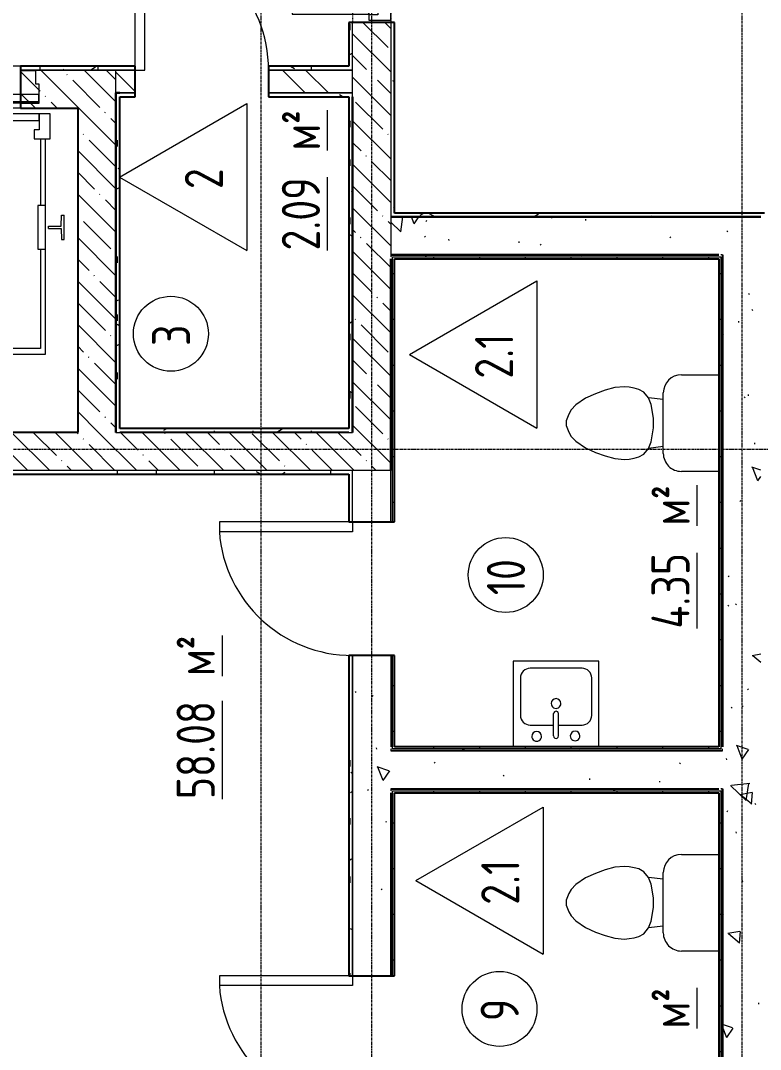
# Model space of a CAD drawing. Header units: millimetres. Extents: x -11854 to 4360091, y -19344 to 4989148.
# Drawn here: x 12843 to 16721, y 22747 to 28142 of the extents above; entities that cross this region are included whole.
import ezdxf

# ---------------------------------------------------------------- set-up
doc = ezdxf.new("R2010")
doc.units = ezdxf.units.MM
doc.linetypes.add('Линия сетки', pattern=[22.225, 12.7, -3.175, 3.175, -3.175])
doc.linetypes.add('Штрих', pattern=[6.35, 3.175, -3.175])
for name, color, linetype, lineweight in [('A-AREA-IDEN', 254, 'Continuous', 9), ('A-DETL-GENF', 254, 'Continuous', 9), ('A-DOOR', 254, 'Continuous', 9), ('A-FLOR', 254, 'Continuous', 9), ('A-WALL', 254, 'Continuous', 9), ('P-SANR-FIXT', 254, 'Continuous', 9), ('Q-SPCQ', 254, 'Continuous', 9), ('S-GRID', 254, 'Continuous', 9)]:
    doc.layers.add(name, color=color, linetype=linetype, lineweight=lineweight)
doc.styles.add('ISOCPEUR', font='isocpeur.ttf', dxfattribs={"width": 0.8, "height": 200})
doc.styles.add('ISOCPEUR_B', font='', dxfattribs={"width": 0.8, "height": 200})
doc.styles.add('ISOCPEUR_B_1', font='', dxfattribs={"width": 0.8, "height": 200})
doc.styles.get('ISOCPEUR_B').set_extended_font_data('ISOCPEUR', bold=True)
doc.styles.get('ISOCPEUR_B_1').set_extended_font_data('ISOCPEUR', bold=True)
pattern_1 = [(140, (23409.34, 513535.3), (63.7558, 728.7365), [76.2, -838.2]), (85, (23409.34, 513535.3), (-764.2276, -140.9716), [60.96, -670.56]), (190.451, (23414.65, 513596.05), (-700.4668, 587.77), [64.76, -712.36]), (136.184, (23206.1, 513535.3), (168.171, 1084.3162), [114.3, -1257.3]), (186.636, (23220.2, 513625.7), (-989.7098, 949.61), [97.14, -1068.54]), (81.184, (23206.1, 513535.3), (-989.7012, 949.6206), [91.44, -1005.84]), (111, (23256.94, 513636.9), (409.0606, 606.4579), [76.2, -838.2]), (56, (23256.94, 513636.9), (-736.7529, 247.2083), [60.96, -670.56]), (161.451, (23291, 513687.46), (-327.6855, 853.6683), [64.76, -712.36]), (127.5, (23409.34, 513535.32), (-338.22012, 12.3547), [6.706, -655.726, 6.706, -674.014, -673.1]), (127.5, (23409.34, 513535.32), (-338.22012, 12.3547), [-1343.152, 6.706, -666.394]), (97.5, (23409.34, 513535.32), (-400.72213, 267.27887), [6.706, -381.406, 6.706, -640.486, -256.54]), (97.5, (23409.34, 513535.32), (-400.72213, 267.27887), [-1035.304, 6.706, -249.834]), (57.5, (23409.34, 513308.76), (22.91534, 542.36333), [6.706, -247.294, 6.706, -1837.334]), (57.5, (23409.34, 513308.76), (22.91534, 542.36333), [-260.706, -785.774, 6.706, -1044.854]), (47.5, (23409.34, 513207.16), (-101.7071, 592.51696), [6.706, -323.494, 6.706, -1266.342]), (47.5, (23409.34, 513207.16), (-101.7071, 592.51696), [-336.906, -519.582, 6.706, -740.054])]
pattern_2 = [(135, (23409.34, 513535.32), (-114.049253, -114.049253), []), (135, (23409.34, 513649.37), (-114.049253, -114.049253), [201.612, -40.322, 3.353, -36.97])]
pattern_3 = [(90, (23409.34, 513535.32), (-101.6, 406.4), [33.528, -271.272, 33.528, -271.272, -1625.6]), (90, (23409.34, 513535.32), (-101.6, 406.4), [-609.6, 33.528, -576.072, 33.528, -271.272, -711.2]), (90, (23409.34, 513535.32), (-101.6, 406.4), [-1524, 33.528, -169.672, 33.528, -474.472]), (210, (23358.54, 513687.72), (-301.152724, -291.18818), [33.528, -271.272, 33.528, -1896.872]), (210, (23358.54, 513687.72), (-301.152724, -291.18818), [-338.328, -271.272, 33.528, -576.072, -1016]), (210, (23358.54, 513687.72), (-301.152724, -291.18818), [-1219.2, 33.528, -271.272, 33.528, -677.672]), (210, (23358.54, 513687.72), (-301.152724, -291.18818), [-1557.528, -169.672, 33.528, -474.472]), (330, (23155.34, 513738.52), (402.752724, -115.21182), [33.528, -271.272, 33.528, -1896.872]), (330, (23155.34, 513738.52), (402.752724, -115.21182), [-338.328, -271.272, 33.528, -576.072, -1016]), (330, (23155.34, 513738.52), (402.752724, -115.21182), [-1219.2, 33.528, -271.272, 33.528, -677.672]), (330, (23155.34, 513738.52), (402.752724, -115.21182), [-1557.528, -169.672, 33.528, -474.472])]
pattern_4 = [(90, (23409.34, 513535.32), (-240, 7e-14), []), (180, (23409.34, 513535.32), (-9e-14, -240), [])]

# ---------------------------------------------------------------- blocks, each defined once
blk = doc.blocks.new('Одиночные-Щитовые - Дверной блок внутренний глухой ДГ 21х7-6783225-1Г')
at = {"layer": 'A-DOOR', "lineweight": 18}
for p, q in [((299, -60), (299, -758.1)), ((350, -60), (299, -60)), ((350, -60), (350, -758.1)), ((350, -758.1), (299, -758.1))]:
    blk.add_line(p, q, dxfattribs=at)
at = {"layer": 'A-DOOR'}
blk.add_arc((350, -60), 700, 180, 265.8219, dxfattribs=at)
blk = doc.blocks.new('Одиночные-Щитовые - Дверной блок внутренний глухой ДГ 21х7 Л-4429184-1Г')
at = {"layer": 'A-DOOR', "lineweight": 18}
for p, q in [((299, 100), (299, 798.1)), ((350, 798.1), (299, 798.1)), ((350, 100), (350, 798.1)), ((350, 100), (299, 100))]:
    blk.add_line(p, q, dxfattribs=at)
at = {"layer": 'A-DOOR'}
blk.add_arc((350, 100), 700, 94.1781, 180, dxfattribs=at)
blk = doc.blocks.new('Туалет-Домашний-3D - Туалет-Домашний-3D-2031272-1Г')
at = {"layer": 'P-SANR-FIXT'}
for p, q in [((-253.4, 298.4), (-253.4, 494.7)), ((253.4, 494.7), (253.4, 298.4)), ((158.7, 203.8), (-158.8, 203.8)), ((-123.5, 203.8), (-132.3, 127)), ((123.5, 203.8), (132.3, 127)), ((-132.3, 127), (-162.6, 101.6)), ((-97.4, 139.7), (-132.3, 127)), ((-25.4, 152.4), (-97.4, 139.7)), ((25.4, 152.4), (-25.4, 152.4)), ((97.4, 139.7), (25.4, 152.4)), ((132.3, 127), (97.4, 139.7)), ((162.6, 101.6), (132.3, 127)), ((-177, 76.2), (-183.8, 50.8)), ((-162.6, 101.6), (-177, 76.2)), ((177, 76.2), (162.6, 101.6)), ((183.8, 50.8), (177, 76.2)), ((-188.3, 25.3), (-190.5, 0)), ((-190.5, 0), (-186.1, -50.6)), ((-183.8, 50.8), (-188.3, 25.3)), ((188.3, 25.3), (183.8, 50.8)), ((186.1, -50.6), (190.5, 0)), ((190.5, 0), (188.3, 25.3)), ((-186.1, -50.6), (-172.4, -101.6)), ((172.4, -101.6), (186.1, -50.6)), ((-172.4, -101.6), (-153.9, -152.4)), ((153.9, -152.4), (172.4, -101.6)), ((-153.9, -152.4), (-130.2, -203.2)), ((130.2, -203.2), (153.9, -152.4)), ((-130.2, -203.2), (-95, -254)), ((95, -254), (130.2, -203.2)), ((-95, -254), (-69.6, -279.4)), ((69.6, -279.4), (95, -254)), ((-69.6, -279.4), (-47.6, -292.1)), ((-47.6, -292.1), (-12.7, -304.8)), ((-12.7, -304.8), (12.7, -304.8)), ((12.7, -304.8), (47.6, -292.1)), ((47.6, -292.1), (69.6, -279.4))]:
    blk.add_line(p, q, dxfattribs=at)
for centre, start, end in [((-158.8, 298.4), 180, 270), ((158.7, 298.4), 270, 360)]:
    blk.add_arc(centre, 94.6, start, end, dxfattribs=at)
blk = doc.blocks.new('Кухонная мойка-Островок - 450 x 450 мм-2032278-1Г')
at = {"layer": 'P-SANR-FIXT'}
for p, q in [((240.7, 227.3), (-209.3, 227.3)), ((-209.3, 227.3), (-209.3, -222.7)), ((240.7, -222.7), (240.7, 227.3)), ((3, 170.2), (3, 53.1)), ((28.4, 170.2), (28.4, 53.1)), ((3, 113), (-120.4, 113)), ((151.8, 113), (28.4, 113)), ((-171.2, 62.2), (-171.2, -133.8)), ((202.6, -133.8), (202.6, 62.2)), ((-120.4, -184.6), (151.8, -184.6)), ((-209.3, -222.7), (240.7, -222.7))]:
    blk.add_line(p, q, dxfattribs=at)
for centre, radius, start, end in [((-84.3, 170.2), 25.4, 360, 180), ((-84.3, 170.2), 25.4, 180, 360), ((15.7, 170.2), 12.7, 360, 180), ((117.3, 172.3), 25.4, 360, 180), ((117.3, 172.3), 25.4, 180, 0), ((-120.4, 62.2), 50.8, 90, 180), ((151.8, 62.2), 50.8, 360, 90), ((15.7, 0), 25.4, 360, 180), ((15.7, 0), 25.4, 180, 0), ((15.7, 53.1), 12.7, 180, 0), ((-120.4, -133.8), 50.8, 180, 270), ((151.8, -133.8), 50.8, 270, 0)]:
    blk.add_arc(centre, radius, start, end, dxfattribs=at)
blk = doc.blocks.new('Электрический подъемник- стеновой - 1350х2100 ст-3918553-1Г')
at = {"layer": 'Q-SPCQ'}
for p, q in [((-950, 1390), (-950, 260)), ((1200, 1390), (-950, 1390)), ((-925, 1360), (1175, 1360)), ((-925, 840), (-925, 1360)), ((1175, 1360), (1175, 260)), ((1200, 232.2), (1200, 1390)), ((1379.7, 1384.5), (1379.7, 1390.5)), ((1379.7, 1390.5), (1429.7, 1390.5)), ((1401.7, 1384.5), (1379.7, 1384.5)), ((1401.7, 1341), (1401.7, 1384.5)), ((1404.7, 811), (1404.7, 1390.5)), ((1407.7, 1384.5), (1407.7, 1341)), ((1429.7, 1384.5), (1407.7, 1384.5)), ((1429.7, 1390.5), (1429.7, 1384.5)), ((1349.7, 1321), (1459.7, 1321)), ((1349.7, 884.8), (1349.7, 1321)), ((1407.7, 1341), (1401.7, 1341)), ((1459.7, 1321), (1459.7, 884.8)), ((1459.7, 884.8), (1349.7, 884.8)), ((-910.2, 840), (-950, 840)), ((-910.2, 610), (-910.2, 840)), ((1379.7, 817), (1379.7, 811)), ((1401.7, 817), (1379.7, 817)), ((1379.7, 811), (1429.7, 811)), ((1401.7, 860.5), (1401.7, 817)), ((1407.7, 860.5), (1401.7, 860.5)), ((1407.7, 817), (1407.7, 860.5)), ((1429.7, 817), (1407.7, 817)), ((1429.7, 811), (1429.7, 817)), ((-1048, 788.5), (-1048, 661.5)), ((-1035, 788.5), (-1048, 788.5)), ((-1032.1, 731.2), (-1035, 788.5)), ((1282.1, 731.2), (1285, 788.5)), ((1285, 788.5), (1298, 788.5)), ((1298, 788.5), (1298, 661.5)), ((-1032, 718.7), (-1035, 661.5)), ((-967, 731.2), (-1032.1, 731.2)), ((-967, 718.7), (-1032, 718.7)), ((-967, 731.2), (-967, 718.7)), ((1217, 731.2), (1217, 718.7)), ((1217, 731.2), (1282.1, 731.2)), ((1217, 718.7), (1282, 718.7)), ((1282, 718.7), (1285, 661.5)), ((-1035, 661.5), (-1048, 661.5)), ((1285, 661.5), (1298, 661.5)), ((-950, 610), (-910.2, 610)), ((-925, 260), (-925, 610)), ((-975, 260), (-975, 130)), ((-892, 260), (-975, 260)), ((-892, 214), (-892, 260)), ((475, 260), (1175, 260)), ((475, 232.2), (475, 260)), ((1200, 232.2), (475, 232.2)), ((1200, 260), (1250, 260)), ((1250, 260), (1250, 130)), ((-917, 214), (-892, 214)), ((-917, 130), (-917, 214)), ((-915, 130), (-915, 166)), ((-915, 166), (80, 166)), ((74, 210.9), (498, 210.9)), ((74, 174.9), (74, 210.9)), ((498, 174.9), (74, 174.9)), ((80, 166), (80, 130)), ((498, 210.9), (498, 174.9)), ((-975, 130), (-917, 130)), ((-915, 130), (80, 130)), ((1250, 130), (80, 130)), ((-917, 74.6), (530, 74.6)), ((-820, 74.6), (-917, 74.6)), ((-917, 74.6), (-917, -25.4)), ((-915, 64.5), (-915, 28.5)), ((75, 64.5), (-915, 64.5)), ((-820, 100), (530, 100)), ((-820, -95.4), (-820, 74.6)), ((75, 28.5), (75, 64.5)), ((530, 74.6), (530, -25.4)), ((-915, 28.5), (75, 28.5)), ((79, 23), (79, -13)), ((160, 23), (79, 23)), ((160, -13), (160, 23)), ((-917, -25.4), (-900, -25.4)), ((-900, -25.4), (-900, -95.4)), ((79, -13), (160, -13)), ((130, -25.4), (270, -25.4)), ((130, -69.5), (130, -25.4)), ((270, -25.4), (270, -69.5)), ((530, -25.4), (270, -25.4)), ((-900, -95.4), (-820, -95.4)), ((270, -69.5), (130, -69.5))]:
    blk.add_line(p, q, dxfattribs=at)
blk = doc.blocks.new('Doors_Door-sets_Swedoor_JELD-WEN_Exterior_Character_Cifro_Unequal_Double_Inswing_Left_2_0 - Дверной блок металлический глухой ДМГ 21х14 Л-6795327-1Г')
at = {"layer": 'A-DETL-GENF'}
for p, q in [((-689, 98), (-689, -13)), ((-635, 100), (-687, 100)), ((662, 100), (-662, 100)), ((-633, 55), (-633, 98)), ((633, 98), (633, 55)), ((687, 100), (635, 100)), ((689, -13), (689, 98)), ((-660, -13), (-660, 32)), ((-660, 32), (-647, 32)), ((-645, 34), (-645, 53)), ((-645, 53), (-635, 53)), ((635, 53), (645, 53)), ((645, 53), (645, 34)), ((647, 32), (660, 32)), ((660, 32), (660, -13)), ((-687, -15), (-662, -15)), ((-662, -15), (662, -15)), ((-657.5, -17), (-657.5, -923)), ((-618.4, -16.9), (-655.5, -15)), ((-616.5, -36.5), (-616.5, -18.9)), ((-613.1, -36.5), (-616.5, -36.5)), ((-611.6, -31), (-613.1, -32.5)), ((-613.1, -32.5), (-613.1, -36.5)), ((-599.5, -31), (-611.6, -31)), ((-597.5, -907), (-597.5, -33)), ((597.5, -33), (597.5, -429)), ((611.6, -31), (599.5, -31)), ((613.1, -32.5), (611.6, -31)), ((613.1, -36.5), (613.1, -32.5)), ((616.5, -36.5), (613.1, -36.5)), ((616.5, -18.9), (616.5, -36.5)), ((655.5, -15), (618.4, -16.9)), ((657.5, -415), (657.5, -17)), ((662, -15), (687, -15)), ((599.5, -431), (607.5, -431)), ((609.5, -429), (609.5, -414.6)), ((609.5, -414.6), (613.1, -414.8)), ((613.1, -414.8), (613.1, -409.2)), ((613.1, -409.2), (616.5, -409.2)), ((616.5, -409.2), (616.5, -415)), ((616.5, -415), (655.5, -417)), ((-616.5, -921.1), (-616.5, -903.5)), ((-616.5, -903.5), (-613.1, -903.5)), ((-613.1, -903.5), (-613.1, -907.5)), ((-613.1, -907.5), (-611.6, -909)), ((-611.6, -909), (-599.5, -909)), ((-655.5, -925), (-618.4, -923.1))]:
    blk.add_line(p, q, dxfattribs=at)
at = {"layer": 'A-DETL-GENF', "lineweight": 25}
for p, q in [((-708.3, -765.7), (-718.5, -765.7)), ((-536.5, -765.7), (-546.7, -765.7)), ((-676.5, -851.2), (-676.5, -864.8)), ((-657.5, -844.4), (-675.1, -849.1)), ((-657.5, -899.4), (-657.5, -844.4)), ((-579.9, -849.1), (-597.5, -844.4)), ((-597.5, -844.4), (-597.5, -899.4)), ((-578.5, -864.8), (-578.5, -851.2)), ((-676.5, -864.8), (-705.5, -864.8)), ((-705.5, -879), (-676.5, -879)), ((-676.5, -879), (-676.5, -893.1)), ((-674.8, -894.8), (-657.5, -899.4)), ((-597.5, -899.4), (-580.2, -894.8)), ((-549.5, -864.8), (-578.5, -864.8)), ((-578.5, -893.1), (-578.5, -879)), ((-578.5, -879), (-549.5, -879))]:
    blk.add_line(p, q, dxfattribs=at)
at = {"layer": 'A-DETL-GENF'}
for centre, radius, start, end in [((-687, 98), 2, 90, 180), ((-635, 98), 2, 360, 90), ((-635, 55), 2, 270, 0), ((635, 98), 2, 90, 180), ((635, 55), 2, 180, 270), ((687, 98), 2, 360, 90), ((-647, 34), 2, 270, 0), ((647, 34), 2, 180, 270), ((-687, -13), 2, 180, 270), ((-662, -13), 2, 270, 0), ((-657.5, -15), 910, 270, 0), ((-655.5, -17), 2, 90, 180), ((-618.5, -18.9), 2, 360, 87), ((-599.5, -33), 2, 0, 90), ((657.5, -15), 402, 180, 270), ((599.5, -33), 2, 90, 180), ((618.5, -18.9), 2, 93, 180), ((655.5, -17), 2, 360, 90), ((662, -13), 2, 180, 270), ((687, -13), 2, 270, 0), ((599.5, -429), 2, 180, 270), ((607.5, -429), 2, 270, 360), ((655.5, -415), 2, 270, 360), ((-599.5, -907), 2, 270, 0), ((-655.5, -923), 2, 180, 270), ((-618.5, -921.1), 2, 273, 0)]:
    blk.add_arc(centre, radius, start, end, dxfattribs=at)
at = {"layer": 'A-DETL-GENF', "lineweight": 25}
for centre, radius, start, end in [((-642.5, -813.9), 90.9, 153.7884, 159.5642), ((-682.4, -796.5), 47.4, 139.5134, 151.3627), ((-761.5, -804.9), 66.1, 334.7269, 36.3969), ((-493.5, -804.9), 66.1, 143.6031, 205.2731), ((-572.6, -796.5), 47.4, 28.6373, 40.4866), ((-612.5, -813.9), 90.9, 20.4358, 26.2116), ((-551.4, -809.2), 177.6, 180.4995, 190.9363), ((-839.8, -864.7), 116.1, 0.9919, 10.8323), ((-705.5, -860.8), 18.3, 185.9829, 270), ((-436.3, -894.2), 272.3, 170.3428, 173.597), ((-1004, -782.5), 306.4, 347.5563, 350.5039), ((-674.3, -851.2), 2.24, 112, 180), ((-580.7, -851.2), 2.24, 0, 68), ((-251, -782.5), 306.4, 189.4961, 192.4437), ((-818.7, -894.2), 272.3, 6.403, 9.6572), ((-549.5, -860.8), 18.3, 270, 354.0171), ((-415.2, -864.7), 116.1, 169.1677, 179.0081), ((-703.6, -809.2), 177.6, 349.0637, 359.5005), ((-705.1, -862.6), 2.23, 214.9857, 259.5401), ((-674.8, -893.1), 1.71, 180, 267.8045), ((-580.2, -893.1), 1.71, 272.1955, 0), ((-549.9, -862.6), 2.23, 280.4599, 325.0143)]:
    blk.add_arc(centre, radius, start, end, dxfattribs=at)
for points in [[(-727.7, -782.2), (-728.6, -785.2), (-730, -791.4), (-730.5, -801.1), (-729.7, -807.5), (-729, -810.7)], [(-526, -810.7), (-525.3, -807.5), (-524.5, -801.1), (-525, -791.4), (-526.4, -785.2), (-527.3, -782.2)]]:
    blk.add_open_spline(points, degree=3, dxfattribs=at)
at = {"layer": 'A-DOOR', "linetype": 'Штрих'}
for p, q in [((-700, 100), (700, 100)), ((-700, -100), (700, -100))]:
    blk.add_line(p, q, dxfattribs=at)
blk = doc.blocks.new('АР-Марка-Помещения-Этаж_Секция_Номер - Номер-1294543-1Г')
at = {"layer": 'A-AREA-IDEN'}
blk.add_circle((0, 1.219), 1.965, dxfattribs=at)
blk = doc.blocks.new('МАРКА ПОМЕЩЕНИЯ - ПОЛЫ - ОТДЕЛКА ПОЛА-6347798-1Г')
at = {"layer": 'A-AREA-IDEN'}
for p, q in [((0, 4.233), (-3.855, -2.444)), ((0, 4.233), (3.855, -2.444)), ((3.855, -2.444), (-3.855, -2.444))]:
    blk.add_line(p, q, dxfattribs=at)

msp = doc.modelspace()

# ---------------------------------------------------------------- hatches: boundary and pattern name
at = {"layer": 'A-WALL'}
h = msp.add_hatch(dxfattribs=at)
h.set_pattern_fill('FP_1', color=8, angle=90, style=0, pattern_type=2)
h.set_pattern_definition(pattern_2)
h.paths.add_polyline_path([(14782.6, 26902.4), (14782.6, 28132.4), (14582.6, 28132.4), (14582.6, 25782.4), (14782.6, 25782.4), (14782.6, 26892.4)])
h.paths.add_polyline_path([(14782.6, 29782.4), (14582.6, 29782.4), (14582.6, 29532.4), (14782.6, 29532.4), (14782.6, 29718.9)])
h = msp.add_hatch(dxfattribs=at)
h.set_pattern_fill('FP_4', color=8, angle=90, style=0, pattern_type=2)
h.set_pattern_definition(pattern_3)
h.paths.add_polyline_path([(14582.6, 29532.4), (14582.6, 29762.4), (14562.6, 29762.4), (14562.6, 29532.4)])
h.paths.add_polyline_path([(14582.6, 27902.4), (14582.6, 28132.4), (14562.6, 28132.4), (14562.6, 27902.4)])
h = msp.add_hatch(dxfattribs=at)
h.set_pattern_fill('FP_4', color=8, angle=90, style=0, pattern_type=2)
h.set_pattern_definition(pattern_3)
h.paths.add_polyline_path([(14802.6, 29712.4), (14782.6, 29712.4), (14782.6, 29532.4), (14802.6, 29532.4), (14802.6, 29692.4)])
h.paths.add_polyline_path([(14802.6, 27132.4), (14802.6, 28132.4), (14782.6, 28132.4), (14782.6, 27132.4)])
h = msp.add_hatch(dxfattribs=at)
h.set_pattern_fill('FP_4', color=8, angle=90, style=0, pattern_type=2)
h.set_pattern_definition(pattern_3)
h.paths.add_polyline_path([(14582.6, 27902.4), (14142.6, 27902.4), (14142.6, 27882.4), (14582.6, 27882.4)])
h.paths.add_polyline_path([(13442.6, 27902.4), (12842.6, 27902.4), (12842.6, 27882.4), (13442.6, 27882.4)])
h.paths.add_polyline_path([(11492.6, 27902.4), (9952.6, 27902.4), (9952.6, 27882.4), (11492.6, 27882.4)])
h.paths.add_polyline_path([(9102.6, 27902.4), (8742.6, 27902.4), (8742.6, 27882.4), (9102.6, 27882.4)])
h = msp.add_hatch(dxfattribs=at)
h.set_pattern_fill('FP_1', color=8, angle=90, style=0, pattern_type=2)
h.set_pattern_definition(pattern_2)
h.paths.add_polyline_path([(13342.6, 27882.4), (12842.6, 27882.4), (12842.6, 27682.4), (13342.6, 27682.4), (13342.6, 27762.4)])
h.paths.add_polyline_path([(11492.6, 27882.4), (9952.6, 27882.4), (9952.6, 27682.4), (11492.6, 27682.4)])
h.paths.add_polyline_path([(9102.6, 27882.4), (8742.6, 27882.4), (8742.6, 27682.4), (9102.6, 27682.4)])
h = msp.add_hatch(dxfattribs=at)
h.set_pattern_fill('FP_5', color=8, angle=90, style=0, pattern_type=2)
h.set_pattern_definition([(135, (23409.34, 513535.32), (-251.44717, -251.44717), []), (135, (23028.34, 513535.32), (-251.44717, -251.44717), [])])
h.paths.add_polyline_path([(14582.6, 27762.4), (14582.6, 27882.4), (14142.6, 27882.4), (14142.6, 27762.4), (14258.1, 27762.4)])
h.paths.add_polyline_path([(13442.6, 27882.4), (13342.6, 27882.4), (13342.6, 27762.4), (13442.6, 27762.4)])
h = msp.add_hatch(dxfattribs=at)
h.set_pattern_fill('FP_4', color=8, angle=90, style=0, pattern_type=2)
h.set_pattern_definition(pattern_3)
h.paths.add_polyline_path([(13362.6, 26002.4), (13362.6, 27762.4), (13342.6, 27762.4), (13342.6, 25982.4), (13362.6, 25982.4)])
h = msp.add_hatch(dxfattribs=at)
h.set_pattern_fill('FP_4', color=8, angle=90, style=0, pattern_type=2)
h.set_pattern_definition(pattern_3)
h.paths.add_polyline_path([(14582.6, 27742.4), (14582.6, 27762.4), (14142.6, 27762.4), (14142.6, 27742.4), (14562.6, 27742.4)])
h.paths.add_polyline_path([(13442.6, 27762.4), (13362.6, 27762.4), (13362.6, 27742.4), (13442.6, 27742.4)])
h = msp.add_hatch(dxfattribs=at)
h.set_pattern_fill('FP_4', color=8, angle=90, style=0, pattern_type=2)
h.set_pattern_definition(pattern_3)
h.paths.add_polyline_path([(14582.6, 25982.4), (14582.6, 27742.4), (14562.6, 27742.4), (14562.6, 25982.4)])
h = msp.add_hatch(dxfattribs=at)
h.set_pattern_fill('FP_1', color=8, angle=90, style=0, pattern_type=2)
h.set_pattern_definition(pattern_2)
h.paths.add_polyline_path([(13342.6, 27682.4), (13142.6, 27682.4), (13142.6, 25982.4), (13342.6, 25982.4), (13342.6, 27213.5)])
h = msp.add_hatch(dxfattribs=at)
h.set_pattern_fill('FP_4', color=8, angle=90, style=0, pattern_type=2)
h.set_pattern_definition(pattern_3)
h.paths.add_polyline_path([(16722.6, 27132.4), (14782.6, 27132.4), (14782.6, 27112.4), (16722.6, 27112.4)])
h = msp.add_hatch(dxfattribs=at)
h.set_pattern_fill('FP_2', color=8, angle=90, style=0, pattern_type=2)
h.set_pattern_definition(pattern_1)
h.paths.add_polyline_path([(16722.6, 26912.4), (16722.6, 27112.4), (14782.6, 27112.4), (14782.6, 26912.4), (16522.6, 26912.4)])
h = msp.add_hatch(dxfattribs=at)
h.set_pattern_fill('FP_4', color=8, angle=90, style=0, pattern_type=2)
h.set_pattern_definition(pattern_3)
h.paths.add_polyline_path([(16512.6, 26912.4), (14782.6, 26912.4), (14782.6, 26902.4), (16512.6, 26902.4)])
h = msp.add_hatch(dxfattribs=at)
h.set_pattern_fill('FP_4', color=8, angle=90, style=0, pattern_type=2)
h.set_pattern_definition(pattern_3)
h.paths.add_polyline_path([(14792.6, 26902.4), (14782.6, 26902.4), (14782.6, 25512.4), (14792.6, 25512.4), (14792.6, 26892.4)])
h.paths.add_polyline_path([(14792.6, 24322.4), (14792.6, 24812.4), (14782.6, 24812.4), (14782.6, 24322.4)])
h = msp.add_hatch(dxfattribs=at)
h.set_pattern_fill('FP_6', color=8, angle=90, style=0, pattern_type=2)
h.set_pattern_definition(pattern_4)
h.paths.add_polyline_path([(16502.6, 26902.4), (14792.6, 26902.4), (14792.6, 26892.4), (16502.6, 26892.4)])
h = msp.add_hatch(dxfattribs=at)
h.set_pattern_fill('FP_6', color=8, angle=90, style=0, pattern_type=2)
h.set_pattern_definition(pattern_4)
h.paths.add_polyline_path([(14802.6, 24332.4), (14802.6, 24812.4), (14792.6, 24812.4), (14792.6, 24332.4)])
h.paths.add_polyline_path([(14802.6, 25512.4), (14802.6, 26892.4), (14792.6, 26892.4), (14792.6, 25512.4)])
h = msp.add_hatch(dxfattribs=at)
h.set_pattern_fill('FP_6', color=8, angle=90, style=0, pattern_type=2)
h.set_pattern_definition(pattern_4)
h.paths.add_polyline_path([(16512.6, 26497.6), (16512.6, 26902.4), (16502.6, 26902.4), (16502.6, 24332.4), (16512.6, 24332.4), (16512.6, 25781.8)])
h = msp.add_hatch(dxfattribs=at)
h.set_pattern_fill('FP_4', color=8, angle=90, style=0, pattern_type=2)
h.set_pattern_definition(pattern_3)
h.paths.add_polyline_path([(16522.6, 25781.8), (16522.6, 26912.4), (16512.6, 26912.4), (16512.6, 24322.4), (16522.6, 24322.4), (16522.6, 24350.1)])
h = msp.add_hatch(dxfattribs=at)
h.set_pattern_fill('FP_2', color=8, angle=90, style=0, pattern_type=2)
h.set_pattern_definition(pattern_1)
h.paths.add_polyline_path([(16722.6, 26912.4), (16522.6, 26912.4), (16522.6, 17352.4), (16622.6, 17352.4), (16622.6, 17152.4), (16722.6, 17152.4), (16722.6, 26497.6)])
h = msp.add_hatch(dxfattribs=at)
h.set_pattern_fill('FP_1', color=8, angle=90, style=0, pattern_type=2)
h.set_pattern_definition(pattern_2)
h.paths.add_polyline_path([(14582.6, 25782.4), (14582.6, 25982.4), (8742.6, 25982.4), (8742.6, 25782.4), (14258.1, 25782.4)])
h = msp.add_hatch(dxfattribs=at)
h.set_pattern_fill('FP_4', color=8, angle=90, style=0, pattern_type=2)
h.set_pattern_definition(pattern_3)
h.paths.add_polyline_path([(14562.6, 25982.4), (14562.6, 26002.4), (13362.6, 26002.4), (13362.6, 25982.4), (14258.1, 25982.4)])
h = msp.add_hatch(dxfattribs=at)
h.set_pattern_fill('FP_4', color=8, angle=90, style=0, pattern_type=2)
h.set_pattern_definition(pattern_3)
h.paths.add_polyline_path([(14582.6, 25782.4), (12062.6, 25782.4), (12062.6, 25762.4), (14582.6, 25762.4), (14582.6, 25781.8)])
h = msp.add_hatch(dxfattribs=at)
h.set_pattern_fill('FP_4', color=8, angle=90, style=0, pattern_type=2)
h.set_pattern_definition(pattern_3)
h.paths.add_polyline_path([(14582.6, 25762.4), (14562.6, 25762.4), (14562.6, 25512.4), (14582.6, 25512.4)])
h.paths.add_polyline_path([(14582.6, 23132.4), (14582.6, 24812.4), (14562.6, 24812.4), (14562.6, 23132.4)])
h.paths.add_polyline_path([(14582.6, 22432.4), (14562.6, 22432.4), (14562.6, 22332.4), (14582.6, 22332.4)])
h = msp.add_hatch(dxfattribs=at)
h.set_pattern_fill('FP_2', color=8, angle=90, style=0, pattern_type=2)
h.set_pattern_definition(pattern_1)
h.paths.add_polyline_path([(14782.6, 25782.4), (14582.6, 25781.8), (14582.6, 25512.4), (14782.6, 25512.4), (14782.6, 25781.8)])
h.paths.add_polyline_path([(14782.6, 22332.4), (14782.6, 22432.4), (14582.6, 22432.4), (14582.6, 22332.4)])
h.paths.add_polyline_path([(14782.6, 24092.4), (14782.6, 24812.4), (14582.6, 24812.4), (14582.6, 23132.4), (14782.6, 23132.4)])
h = msp.add_hatch(dxfattribs=at)
h.set_pattern_fill('FP_6', color=8, angle=90, style=0, pattern_type=2)
h.set_pattern_definition(pattern_4)
h.paths.add_polyline_path([(16512.6, 24332.4), (14792.6, 24332.4), (14792.6, 24322.4), (16512.6, 24322.4)])
h = msp.add_hatch(dxfattribs=at)
h.set_pattern_fill('FP_4', color=8, angle=90, style=0, pattern_type=2)
h.set_pattern_definition(pattern_3)
h.paths.add_polyline_path([(16522.6, 24312.4), (16522.6, 24322.4), (14782.6, 24322.4), (14782.6, 24312.4), (16352.8, 24312.4)])
h = msp.add_hatch(dxfattribs=at)
h.set_pattern_fill('FP_2', color=8, angle=90, style=0, pattern_type=2)
h.set_pattern_definition(pattern_1)
h.paths.add_polyline_path([(16522.6, 24312.4), (14782.6, 24312.4), (14782.6, 24112.4), (16522.6, 24112.4)])
h = msp.add_hatch(dxfattribs=at)
h.set_pattern_fill('FP_4', color=8, angle=90, style=0, pattern_type=2)
h.set_pattern_definition(pattern_3)
h.paths.add_polyline_path([(16512.6, 24112.4), (14782.6, 24112.4), (14782.6, 24102.4), (16512.6, 24102.4)])
h = msp.add_hatch(dxfattribs=at)
h.set_pattern_fill('FP_4', color=8, angle=90, style=0, pattern_type=2)
h.set_pattern_definition(pattern_3)
h.paths.add_polyline_path([(14792.6, 24092.4), (14792.6, 24102.4), (14782.6, 24102.4), (14782.6, 23132.4), (14792.6, 23132.4)])
h.paths.add_polyline_path([(14792.6, 22342.4), (14792.6, 22432.4), (14782.6, 22432.4), (14782.6, 22342.4)])
h = msp.add_hatch(dxfattribs=at)
h.set_pattern_fill('FP_6', color=8, angle=90, style=0, pattern_type=2)
h.set_pattern_definition(pattern_4)
h.paths.add_polyline_path([(16502.6, 24092.4), (16502.6, 24102.4), (14792.6, 24102.4), (14792.6, 24092.4), (16352.8, 24092.4)])
h = msp.add_hatch(dxfattribs=at)
h.set_pattern_fill('FP_6', color=8, angle=90, style=0, pattern_type=2)
h.set_pattern_definition(pattern_4)
h.paths.add_polyline_path([(14802.6, 24092.4), (14792.6, 24092.4), (14792.6, 23132.4), (14802.6, 23132.4)])
h.paths.add_polyline_path([(14802.6, 22352.4), (14802.6, 22432.4), (14792.6, 22432.4), (14792.6, 22352.4)])
h = msp.add_hatch(dxfattribs=at)
h.set_pattern_fill('FP_6', color=8, angle=90, style=0, pattern_type=2)
h.set_pattern_definition(pattern_4)
h.paths.add_polyline_path([(16512.6, 24102.4), (16502.6, 24102.4), (16502.6, 22052.4), (16512.6, 22052.4), (16512.6, 23992.2)])
h = msp.add_hatch(dxfattribs=at)
h.set_pattern_fill('FP_4', color=8, angle=90, style=0, pattern_type=2)
h.set_pattern_definition(pattern_3)
h.paths.add_polyline_path([(16522.6, 24112.4), (16512.6, 24112.4), (16512.6, 22042.4), (16522.6, 22042.4), (16522.6, 23992.2)])

# ---------------------------------------------------------------- linework, layer by layer
at = {"layer": 'A-FLOR', "color": 8}
msp.add_line((12842.6, 27902.4), (11492.6, 27902.4), dxfattribs=at)
at = {"layer": 'A-WALL', "color": 8, "lineweight": 25}
for p, q in [((14562.6, 28132.4), (14562.6, 27902.4)), ((14582.6, 28132.4), (14562.6, 28132.4)), ((14802.6, 28132.4), (14582.6, 28132.4)), ((14802.6, 27132.4), (14802.6, 28132.4)), ((13442.6, 27902.4), (12842.6, 27902.4)), ((12842.6, 27902.4), (12842.6, 27882.4)), ((13442.6, 27762.4), (13442.6, 27902.4)), ((14562.6, 27902.4), (14142.6, 27902.4)), ((14142.6, 27902.4), (14142.6, 27882.4)), ((12842.6, 27882.4), (12842.6, 27682.4)), ((14142.6, 27882.4), (14142.6, 27762.4)), ((13342.6, 25982.4), (13342.6, 27762.4)), ((13342.6, 27762.4), (13362.6, 27762.4)), ((13362.6, 27762.4), (13342.6, 27762.4)), ((13342.6, 27762.4), (13342.6, 25982.4)), ((13362.6, 26002.4), (13362.6, 27742.4)), ((13362.6, 27742.4), (13442.6, 27742.4)), ((13442.6, 27742.4), (13442.6, 27762.4)), ((14142.6, 27762.4), (14142.6, 27742.4)), ((14142.6, 27742.4), (14562.6, 27742.4)), ((14562.6, 27742.4), (14562.6, 26002.4)), ((14582.6, 27742.4), (14582.6, 25982.4)), ((14582.6, 25982.4), (14582.6, 27742.4)), ((12842.6, 27682.4), (13142.6, 27682.4)), ((13142.6, 27682.4), (13142.6, 25982.4)), ((16722.6, 27112.4), (14782.6, 27112.4)), ((14782.6, 27112.4), (16722.6, 27112.4)), ((16742.6, 27132.4), (14802.6, 27132.4)), ((14782.6, 26912.4), (16502.6, 26912.4)), ((16502.6, 26912.4), (14782.6, 26912.4)), ((14782.6, 25782.4), (14782.6, 26892.4)), ((14802.6, 26892.4), (16502.6, 26892.4)), ((14802.6, 25512.4), (14802.6, 26892.4)), ((16502.6, 26892.4), (16502.6, 24332.4)), ((16522.6, 26912.4), (16522.6, 24332.4)), ((13142.6, 25982.4), (10492.6, 25982.4)), ((14562.6, 26002.4), (13362.6, 26002.4)), ((14562.6, 25982.4), (13362.6, 25982.4)), ((12062.6, 25762.4), (14562.6, 25762.4)), ((14562.6, 25762.4), (14562.6, 25512.4)), ((14562.6, 25512.4), (14582.6, 25512.4)), ((14582.6, 25512.4), (14802.6, 25512.4)), ((14562.6, 24812.4), (14562.6, 23132.4)), ((14582.6, 24812.4), (14562.6, 24812.4)), ((14802.6, 24812.4), (14582.6, 24812.4)), ((14802.6, 24332.4), (14802.6, 24812.4)), ((16502.6, 24332.4), (14802.6, 24332.4)), ((16522.6, 24312.4), (14782.6, 24312.4)), ((14782.6, 24112.4), (16502.6, 24112.4)), ((14802.6, 24092.4), (16502.6, 24092.4)), ((14802.6, 23132.4), (14802.6, 24092.4)), ((16502.6, 24092.4), (16502.6, 22052.4)), ((16522.6, 24112.4), (16522.6, 22052.4)), ((16522.6, 22052.4), (16522.6, 24112.4)), ((14562.6, 23132.4), (14582.6, 23132.4)), ((14582.6, 23132.4), (14802.6, 23132.4))]:
    msp.add_line(p, q, dxfattribs=at)
at = {"layer": 'A-WALL', "color": 8}
for p, q in [((14582.6, 27762.4), (14582.6, 28132.4)), ((14582.6, 27902.4), (14582.6, 28132.4)), ((14782.6, 28132.4), (14782.6, 27112.4)), ((13442.6, 27882.4), (12842.6, 27882.4)), ((12842.6, 27882.4), (13442.6, 27882.4)), ((13342.6, 27762.4), (13342.6, 27882.4)), ((14582.6, 27882.4), (14142.6, 27882.4)), ((14142.6, 27882.4), (14582.6, 27882.4)), ((13362.6, 27762.4), (13442.6, 27762.4)), ((13442.6, 27762.4), (13362.6, 27762.4)), ((14142.6, 27762.4), (14582.6, 27762.4)), ((14582.6, 27762.4), (14142.6, 27762.4)), ((14582.6, 27742.4), (14582.6, 27762.4)), ((14782.6, 27112.4), (14782.6, 26912.4)), ((14782.6, 26912.4), (14782.6, 26902.4)), ((14792.6, 26902.4), (16512.6, 26902.4)), ((14792.6, 25512.4), (14792.6, 26902.4)), ((16522.6, 26912.4), (16512.6, 26912.4)), ((16512.6, 26902.4), (16512.6, 24332.4)), ((13342.6, 25982.4), (13362.6, 25982.4)), ((14562.6, 25982.4), (14582.6, 25982.4)), ((14782.6, 25782.4), (12042.6, 25782.4)), ((14582.6, 25512.4), (14582.6, 25782.4)), ((14782.6, 25512.4), (14782.6, 25782.4)), ((14582.6, 25512.4), (14582.6, 25512.4)), ((14582.6, 24812.4), (14582.6, 23132.4)), ((14582.6, 23132.4), (14582.6, 24812.4)), ((14782.6, 24812.4), (14782.6, 24332.4)), ((14792.6, 24322.4), (14792.6, 24812.4)), ((16512.6, 24332.4), (16512.6, 24322.4)), ((14782.6, 24322.4), (14782.6, 24312.4)), ((16512.6, 24322.4), (14792.6, 24322.4)), ((16522.6, 24312.4), (16522.6, 24322.4)), ((14782.6, 24112.4), (14782.6, 24102.4)), ((14782.6, 23132.4), (14782.6, 24092.4)), ((14782.6, 24092.4), (14782.6, 23132.4)), ((14792.6, 24102.4), (16512.6, 24102.4)), ((14792.6, 23132.4), (14792.6, 24102.4)), ((16522.6, 24112.4), (16512.6, 24112.4)), ((16512.6, 24102.4), (16512.6, 22042.4))]:
    msp.add_line(p, q, dxfattribs=at)
at = {"layer": 'S-GRID', "color": 8, "linetype": 'Линия сетки'}
for p, q in [((14102.6, 43877.4), (14102.6, 16449)), ((14682.6, 43877.4), (14682.6, 16449)), ((16622.6, 43877.4), (16622.6, 16449)), ((24998.8, 25892.4), (-1161, 25892.4))]:
    msp.add_line(p, q, dxfattribs=at)

# ---------------------------------------------------------------- block references
at = {"layer": 'A-AREA-IDEN', "color": 8, "xscale": 99.99999999999991, "yscale": 99.99999999999991, "zscale": 99.99999999999991, "rotation": 89.99999999999999}
for name, p in [('МАРКА ПОМЕЩЕНИЯ - ПОЛЫ - ОТДЕЛКА ПОЛА-6347798-1Г', (13784.2, 27321.3)), ('МАРКА ПОМЕЩЕНИЯ - ПОЛЫ - ОТДЕЛКА ПОЛА-6347798-1Г', (15305.2, 26390.6)), ('АР-Марка-Помещения-Этаж_Секция_Номер - Номер-1294543-1Г', (13752.4, 26499.4)), ('АР-Марка-Помещения-Этаж_Секция_Номер - Номер-1294543-1Г', (15507.6, 25234.5)), ('МАРКА ПОМЕЩЕНИЯ - ПОЛЫ - ОТДЕЛКА ПОЛА-6347798-1Г', (15337.9, 23631.9)), ('АР-Марка-Помещения-Этаж_Секция_Номер - Номер-1294543-1Г', (15475, 22958.9))]:
    msp.add_blockref(name, p, dxfattribs=at)
at = {"layer": 'A-DOOR', "color": 8}
for name, p, rotation in [('Doors_Door-sets_Swedoor_JELD-WEN_Exterior_Character_Cifro_Unequal_Double_Inswing_Left_2_0 - Дверной блок металлический глухой ДМГ 21х14 Л-6795327-1Г', (14682.6, 28832.4), 270), ('Одиночные-Щитовые - Дверной блок внутренний глухой ДГ 21х7-6783225-1Г', (13792.6, 27822.4), 179.9999768230133), ('Одиночные-Щитовые - Дверной блок внутренний глухой ДГ 21х7 Л-4429184-1Г', (14682.6, 25162.4), 89.99999999999999), ('Одиночные-Щитовые - Дверной блок внутренний глухой ДГ 21х7 Л-4429184-1Г', (14682.6, 22782.4), 89.99999999999999)]:
    msp.add_blockref(name, p, dxfattribs=dict(at, rotation=rotation))
at = {"layer": 'P-SANR-FIXT', "color": 8}
for name, p, rotation in [('Туалет-Домашний-3D - Туалет-Домашний-3D-2031272-1Г', (16007.9, 26030.8), 270), ('Кухонная мойка-Островок - 450 x 450 мм-2032278-1Г', (15665.2, 24560.5), 180), ('Туалет-Домашний-3D - Туалет-Домашний-3D-2031272-1Г', (16007.9, 23515.8), 270)]:
    msp.add_blockref(name, p, dxfattribs=dict(at, rotation=rotation))
at = {"layer": 'Q-SPCQ', "color": 8, "rotation": 179.9999768230145}
msp.add_blockref('Электрический подъемник- стеновой - 1350х2100 ст-3918553-1Г', (12022.6, 27782.4), dxfattribs=at)

# ---------------------------------------------------------------- texts
at = {"layer": 'A-AREA-IDEN', "color": 8, "char_height": 200, "attachment_point": 1, "rotation": 90}
for s, insert, width, style in [('\\L\\fISOCPEUR|b1|i0|c238|p34|;\\W.8;\\L²', (14211.9, 27597.3), 128.27, 'ISOCPEUR_B_1'), ('\\L\\fISOCPEUR|b1|i0|c204|p34|;\\W.8;\\Lм', (14211.9, 27459.7), 166.751, 'ISOCPEUR_B'), ('\\fISOCPEUR|b0|i0|c204|p34|;\\W.8;2', (13703.5, 27257.9), 141.097, 'ISOCPEUR'), ('\\L2.09 ', (14211.9, 26935.8), 634.936, 'ISOCPEUR_B'), ('\\fISOCPEUR|b1|i0|c204|p34|;\\W.8;3', (13531.6, 26435.2), 147.51, 'ISOCPEUR_B'), ('2.1', (15224.6, 26263.6), 295.021, 'ISOCPEUR'), ('\\L\\fISOCPEUR|b1|i0|c238|p34|;\\W.8;\\L²', (16149.5, 25630.6), 128.27, 'ISOCPEUR_B_1'), ('\\L\\fISOCPEUR|b1|i0|c204|p34|;\\W.8;\\Lм', (16149.5, 25493), 166.751, 'ISOCPEUR_B'), ('10', (15286.8, 25128), 250.126, 'ISOCPEUR_B'), ('\\L4.35 ', (16149.5, 24953.2), 654.177, 'ISOCPEUR_B'), ('\\L\\fISOCPEUR|b1|i0|c238|p34|;\\W.8;\\L²', (13660.4, 24842), 128.27, 'ISOCPEUR_B_1'), ('\\L\\fISOCPEUR|b1|i0|c204|p34|;\\W.8;\\Lм', (13660.4, 24704.4), 166.751, 'ISOCPEUR_B'), ('\\L58.08 ', (13660.4, 24058.8), 782.447, 'ISOCPEUR_B'), ('2.1', (15257.2, 23504.9), 295.021, 'ISOCPEUR'), ('\\L\\fISOCPEUR|b1|i0|c238|p34|;\\W.8;\\L²', (16149.5, 22993.5), 128.27, 'ISOCPEUR_B_1'), ('\\fISOCPEUR|b1|i0|c204|p34|;\\W.8;9', (15254.2, 22894.8), 147.51, 'ISOCPEUR_B'), ('\\L\\fISOCPEUR|b1|i0|c204|p34|;\\W.8;\\Lм', (16149.5, 22855.9), 166.751, 'ISOCPEUR_B')]:
    msp.add_mtext(s, dxfattribs=dict(at, insert=insert, width=width, style=style))

doc.saveas('drawing.dxf')
